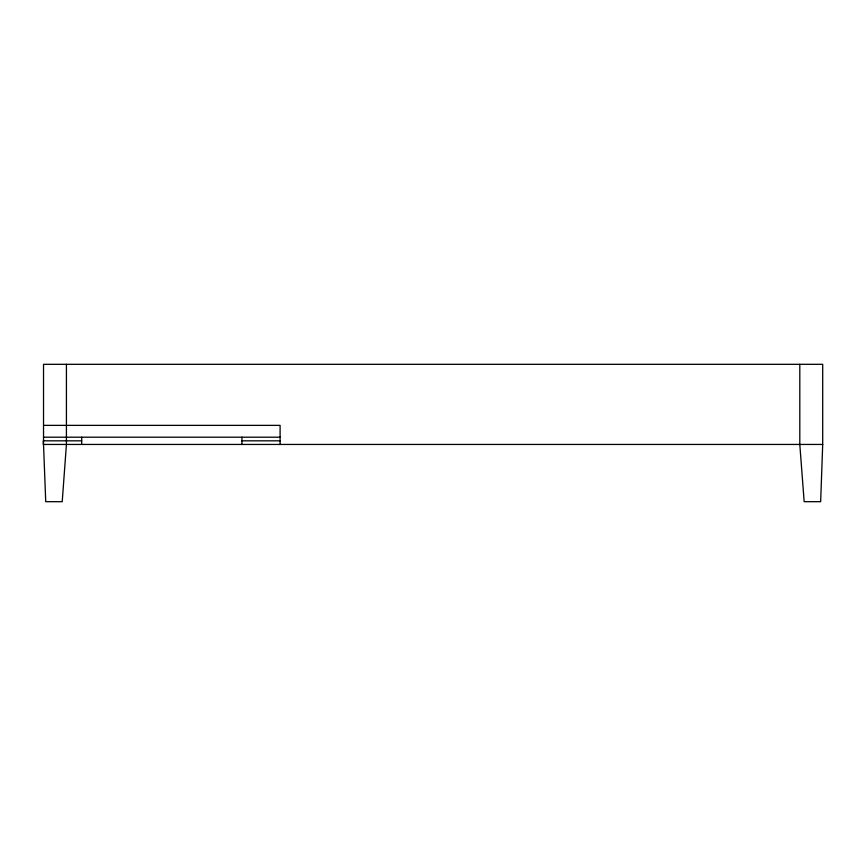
<?xml version="1.0" encoding="UTF-8"?>
<svg xmlns="http://www.w3.org/2000/svg" width="866" height="866" viewBox="0 0 866 866"><rect width="100%" height="100%" fill="white"/><g stroke="black" fill="none" stroke-linecap="round" stroke-linejoin="round"><path stroke-width="1.3" d="M66.422 364.315L66.422 444.442L62.222 501.685L45.725 501.685L43.527 444.442L43.527 364.315L822.7 364.315L822.7 444.442L820.654 501.685L804.157 501.685L799.805 444.442L799.805 364.315M43.527 425.368L280.097 425.368L280.097 444.442M43.527 437.2L280.097 437.2M43.527 440.826L81.685 440.826M241.939 440.826L280.097 440.826M43.527 444.442L822.7 444.442M241.939 437.2L241.939 444.442M81.685 437.2L81.685 444.442M43.3 440.826L43.3 444.442"/></g></svg>
